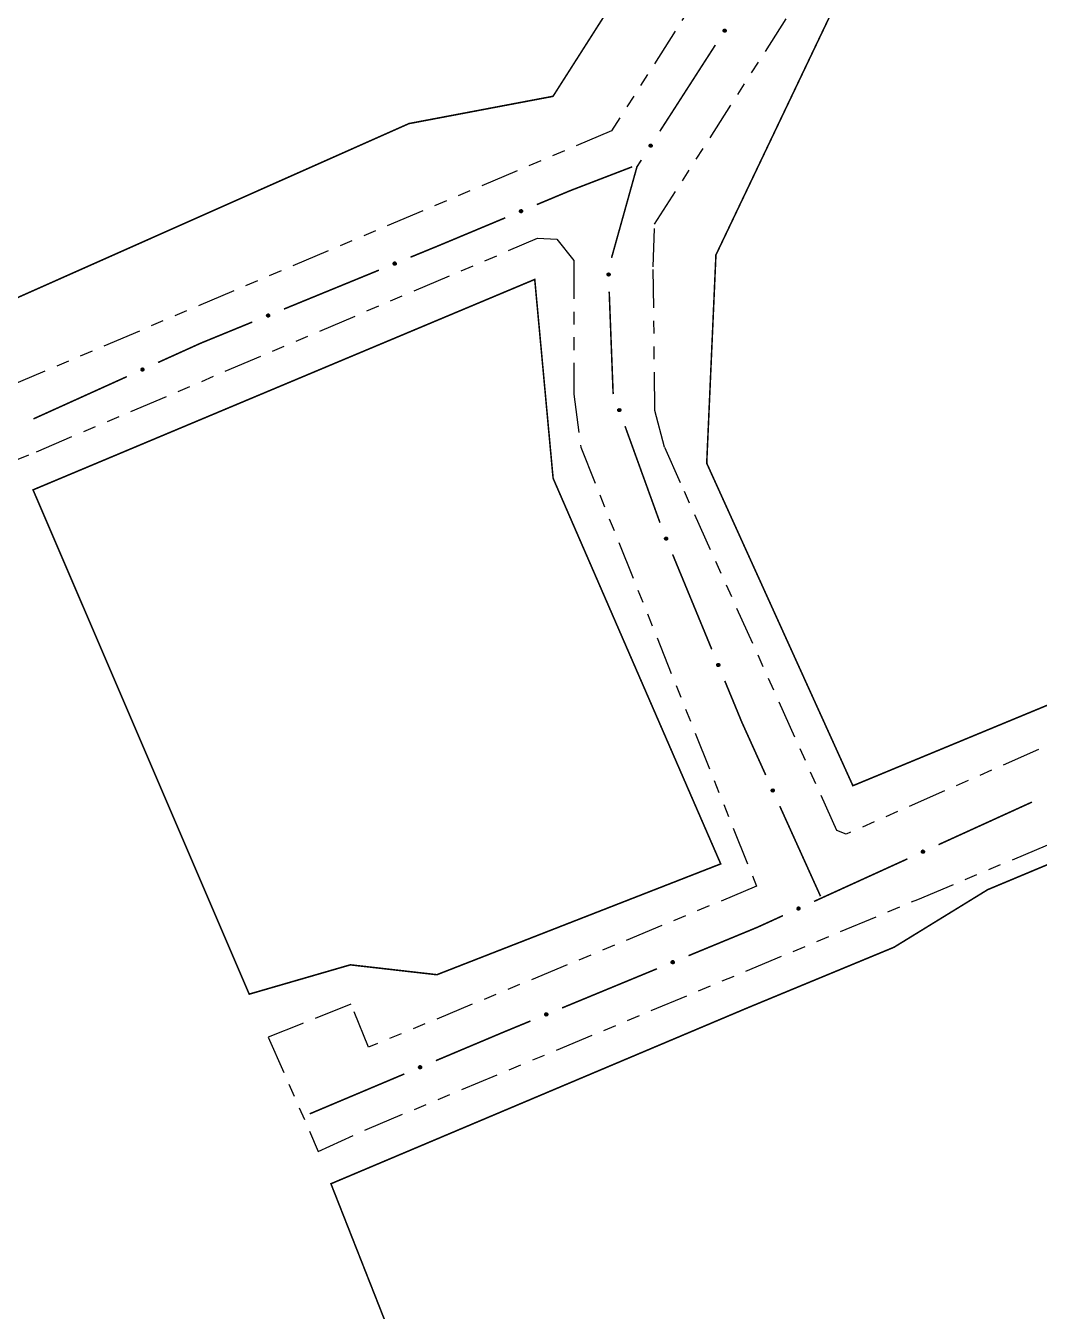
# Model space of a CAD drawing. Extents: x 212200 to 214553, y 4880545 to 4882659.
# Drawn here: x 212337.2 to 212455.7, y 4881639.5 to 4881789.8 of the extents above; entities that cross this region are included whole.
import ezdxf

# ---------------------------------------------------------------- set-up
doc = ezdxf.new("R2010")
doc.units = 0
doc.header["$LTSCALE"] = 1.5
doc.header["$MEASUREMENT"] = 0
doc.linetypes.add('TRACO_12', pattern=[2.5, 2, -0.5])
doc.linetypes.add('TRACO_25', pattern=[8, 3, -1, 1, -1, 1, -1])
for name, color, linetype in [('RU-QUADRA', 210, 'CONTINUOUS'), ('SV-EIXO-RUA-N-PAV', 6, 'CONTINUOUS'), ('SV-RUA-NAO-PAV', 7, 'CONTINUOUS')]:
    doc.layers.add(name, color=color, linetype=linetype)

msp = doc.modelspace()

# ---------------------------------------------------------------- linework, layer by layer
at = {"layer": 'RU-QUADRA', "linetype": 'TRACO_12', "const_width": 0.18, "flags": 128}
for points in [[(212489.164757, 4881986.135193), (212488.948578, 4881959.321952), (212489.167826, 4881927.808187), (212488.891121, 4881882.507408), (212432.397403, 4881793.455384), (212417.882575, 4881763.02328), (212416.805336, 4881738.65747), (212433.900467, 4881700.932708), (212505.018292, 4881730.37495), (212566.987452, 4881758.776146), (212621.178855, 4881783.091815), (212637.742347, 4881789.662463), (212676.918309, 4881806.061625), (212691.15408, 4881829.640669), (212710.048323, 4881861.859366), (212715.983597, 4881890.598269), (212724.564962, 4881935.044364), (212740.185858, 4882008.603401), (212619.712691, 4882003.6638), (212609.333983, 4882003.4891), (212554.743794, 4882001.734165), (212534.330392, 4882001.149715), (212529.23816, 4882000.391092)], [(212300.887538, 4881742.323342), (212381.980475, 4881778.385586), (212398.827895, 4881781.575291), (212451.583265, 4881864.274996), (212298.341828, 4881799.3803), (212299.626871, 4881793.597604), (212288.06148, 4881788.136169)]]:
    msp.add_lwpolyline(points, close=True, dxfattribs=at)
at = {"layer": 'RU-QUADRA', "linetype": 'Continuous', "const_width": 0.18, "flags": 128}
for points in [[(212338.016385, 4881735.540644), (212396.692462, 4881760.157437), (212398.840202, 4881736.892679), (212418.443108, 4881691.788671), (212385.249055, 4881678.825448), (212375.125162, 4881679.980763), (212363.297356, 4881676.551731)], [(212449.67511, 4881688.777935), (212477.583361, 4881700.452289), (212489.811462, 4881672.719385), (212499.692006, 4881647.334116), (212459.794345, 4881632.319732), (212442.61906, 4881625.638743), (212392.594284, 4881604.265326), (212372.854527, 4881654.371781), (212421.637008, 4881674.972516), (212438.708305, 4881682.035888)]]:
    msp.add_lwpolyline(points, close=True, dxfattribs=at)
at = {"layer": 'SV-EIXO-RUA-N-PAV'}
for points in [[(212419.068123, 4881789.319182), (212419.079165, 4881789.271536), (212419.078912, 4881789.228329), (212419.068329, 4881789.192353), (212419.050687, 4881789.163), (212419.029257, 4881789.135004), (212419.001423, 4881789.111545), (212418.964764, 4881789.092351), (212418.917046, 4881789.080939), (212418.872802, 4881789.084107), (212418.836976, 4881789.092595), (212418.80531, 4881789.109229), (212418.778462, 4881789.130503), (212418.75505, 4881789.160221), (212418.735961, 4881789.197562), (212418.725647, 4881789.245821), (212418.726185, 4881789.288179), (212418.737336, 4881789.322708), (212418.754259, 4881789.354437), (212418.776481, 4881789.382757), (212418.803935, 4881789.405627), (212418.841567, 4881789.424779), (212418.889334, 4881789.434328), (212418.931586, 4881789.434273), (212418.966263, 4881789.42361), (212418.997125, 4881789.406246), (212419.025466, 4881789.385093), (212419.050213, 4881789.358095), (212419.068123, 4881789.319182)], [(212410.40927, 4881775.864656), (212410.420312, 4881775.81701), (212410.420059, 4881775.773803), (212410.409476, 4881775.737827), (212410.391834, 4881775.708475), (212410.370404, 4881775.680478), (212410.34257, 4881775.657019), (212410.30591, 4881775.637825), (212410.258193, 4881775.626413), (212410.213949, 4881775.629581), (212410.178123, 4881775.63807), (212410.146457, 4881775.654703), (212410.119608, 4881775.675977), (212410.096196, 4881775.705695), (212410.077108, 4881775.743036), (212410.066794, 4881775.791296), (212410.067332, 4881775.833653), (212410.078483, 4881775.868182), (212410.095406, 4881775.899911), (212410.117627, 4881775.928231), (212410.145082, 4881775.951101), (212410.182714, 4881775.970253), (212410.230481, 4881775.979802), (212410.272733, 4881775.979747), (212410.307409, 4881775.969085), (212410.338272, 4881775.95172), (212410.366613, 4881775.930567), (212410.39136, 4881775.903569), (212410.40927, 4881775.864656)], [(212395.264191, 4881768.09018), (212395.246271, 4881768.044673), (212395.221564, 4881768.009226), (212395.192447, 4881767.985593), (212395.161272, 4881767.971418), (212395.127746, 4881767.960509), (212395.091517, 4881767.956968), (212395.050437, 4881767.961944), (212395.004661, 4881767.9796), (212394.970013, 4881768.007297), (212394.945316, 4881768.034603), (212394.928664, 4881768.066259), (212394.918611, 4881768.099006), (212394.916177, 4881768.13676), (212394.921627, 4881768.178342), (212394.940495, 4881768.223941), (212394.964955, 4881768.258526), (212394.993719, 4881768.280645), (212395.02565, 4881768.297185), (212395.060011, 4881768.307913), (212395.095594, 4881768.311184), (212395.13745, 4881768.305622), (212395.18221, 4881768.286403), (212395.216983, 4881768.2624), (212395.2395, 4881768.233955), (212395.255076, 4881768.202152), (212395.266427, 4881768.168658), (212395.271503, 4881768.132388), (212395.264191, 4881768.09018)], [(212380.487603, 4881761.952245), (212380.469365, 4881761.906864), (212380.444411, 4881761.871591), (212380.41513, 4881761.848162), (212380.383857, 4881761.834205), (212380.350255, 4881761.82353), (212380.314003, 4881761.820242), (212380.272958, 4881761.825505), (212380.227307, 4881761.843481), (212380.192853, 4881761.871419), (212380.168348, 4881761.898897), (212380.151917, 4881761.930668), (212380.142093, 4881761.963485), (212380.139923, 4881762.001255), (212380.145663, 4881762.042797), (212380.164849, 4881762.088264), (212380.189551, 4881762.122677), (212380.218467, 4881762.144595), (212380.250513, 4881762.160912), (212380.284949, 4881762.171399), (212380.320553, 4881762.174421), (212380.36237, 4881762.168567), (212380.406995, 4881762.149036), (212380.441599, 4881762.124791), (212380.463917, 4881762.096189), (212380.47927, 4881762.064278), (212380.490387, 4881762.030706), (212380.49521, 4881761.994402), (212380.487603, 4881761.952245)], [(212405.428187, 4881760.877934), (212405.464541, 4881760.845217), (212405.489096, 4881760.809664), (212405.501041, 4881760.774117), (212405.503405, 4881760.739953), (212405.501888, 4881760.704729), (212405.492523, 4881760.669553), (212405.473481, 4881760.632814), (212405.440917, 4881760.596115), (212405.402844, 4881760.573355), (212405.36862, 4881760.55978), (212405.333138, 4881760.555263), (212405.298944, 4881760.55731), (212405.262727, 4881760.568246), (212405.225684, 4881760.587907), (212405.189574, 4881760.621544), (212405.165741, 4881760.656564), (212405.15509, 4881760.69125), (212405.150775, 4881760.726951), (212405.152755, 4881760.762893), (212405.162147, 4881760.79737), (212405.182009, 4881760.834631), (212405.215681, 4881760.869831), (212405.250338, 4881760.894001), (212405.284866, 4881760.905136), (212405.320109, 4881760.908593), (212405.355457, 4881760.907501), (212405.391208, 4881760.899559), (212405.428187, 4881760.877934)], [(212365.683573, 4881755.882593), (212365.665335, 4881755.837212), (212365.640381, 4881755.801939), (212365.6111, 4881755.77851), (212365.579827, 4881755.764553), (212365.546225, 4881755.753878), (212365.509972, 4881755.75059), (212365.468928, 4881755.755853), (212365.423276, 4881755.773828), (212365.388823, 4881755.801766), (212365.364317, 4881755.829244), (212365.347886, 4881755.861016), (212365.338063, 4881755.893832), (212365.335893, 4881755.931602), (212365.341632, 4881755.973145), (212365.360818, 4881756.018612), (212365.38552, 4881756.053025), (212365.414437, 4881756.074943), (212365.446483, 4881756.091259), (212365.480918, 4881756.101746), (212365.516523, 4881756.104769), (212365.55834, 4881756.098914), (212365.602964, 4881756.079383), (212365.637568, 4881756.055138), (212365.659887, 4881756.026537), (212365.67524, 4881755.994626), (212365.686357, 4881755.961053), (212365.691179, 4881755.924749), (212365.683573, 4881755.882593)], [(212350.987595, 4881749.572355), (212350.971002, 4881749.526347), (212350.947334, 4881749.490199), (212350.918915, 4881749.465731), (212350.888165, 4881749.450658), (212350.854969, 4881749.43878), (212350.818858, 4881749.434189), (212350.777651, 4881749.437971), (212350.731382, 4881749.454292), (212350.695945, 4881749.480972), (212350.670466, 4881749.50755), (212350.652902, 4881749.53871), (212350.641904, 4881749.571151), (212350.638376, 4881749.608819), (212350.642616, 4881749.650541), (212350.660153, 4881749.696669), (212350.683601, 4881749.731949), (212350.71171, 4881749.754893), (212350.743147, 4881749.772352), (212350.777183, 4881749.784072), (212350.812656, 4881749.788375), (212350.854656, 4881749.784029), (212350.899955, 4881749.766117), (212350.93541, 4881749.743133), (212350.958743, 4881749.715353), (212350.975235, 4881749.684016), (212350.987553, 4881749.650865), (212350.993679, 4881749.614758), (212350.987595, 4881749.572355)], [(212406.626592, 4881745.038247), (212406.671172, 4881745.018133), (212406.705374, 4881744.991729), (212406.727562, 4881744.961497), (212406.740203, 4881744.929669), (212406.749467, 4881744.895651), (212406.751241, 4881744.859293), (212406.744271, 4881744.818504), (212406.724407, 4881744.773642), (212406.695057, 4881744.740383), (212406.666581, 4881744.717044), (212406.634152, 4881744.701953), (212406.600954, 4881744.693506), (212406.563127, 4881744.692913), (212406.52186, 4881744.70038), (212406.477232, 4881744.721445), (212406.443879, 4881744.74756), (212406.423186, 4881744.777366), (212406.40822, 4881744.810064), (212406.399178, 4881744.844907), (212406.397643, 4881744.880607), (212406.405236, 4881744.922143), (212406.426611, 4881744.965915), (212406.452278, 4881744.999478), (212406.481785, 4881745.020584), (212406.514309, 4881745.034593), (212406.548315, 4881745.0443), (212406.584789, 4881745.047605), (212406.626592, 4881745.038247)], [(212412.102662, 4881730.010399), (212412.148082, 4881729.992258), (212412.183408, 4881729.967379), (212412.2069, 4881729.938149), (212412.220923, 4881729.906906), (212412.23167, 4881729.873326), (212412.235036, 4881729.837081), (212412.229861, 4881729.796025), (212412.211983, 4881729.750336), (212412.184118, 4881729.715822), (212412.156693, 4881729.691258), (212412.124956, 4881729.674759), (212412.092161, 4881729.664866), (212412.054396, 4881729.662615), (212412.012841, 4881729.668266), (212411.967333, 4881729.687354), (212411.932868, 4881729.711982), (212411.910888, 4881729.740852), (212411.894503, 4881729.772863), (212411.883942, 4881729.807276), (212411.880843, 4881729.842874), (212411.886608, 4881729.884703), (212411.906044, 4881729.92937), (212411.930215, 4881729.964026), (212411.958769, 4881729.986405), (212411.990647, 4881730.001827), (212412.024195, 4881730.013015), (212412.060489, 4881730.017915), (212412.102662, 4881730.010399)], [(212418.203957, 4881715.219381), (212418.249376, 4881715.201241), (212418.284703, 4881715.176362), (212418.308194, 4881715.147131), (212418.322218, 4881715.115888), (212418.332965, 4881715.082309), (212418.336331, 4881715.046064), (212418.331155, 4881715.005008), (212418.313277, 4881714.959318), (212418.285413, 4881714.924805), (212418.257988, 4881714.90024), (212418.226251, 4881714.883742), (212418.193456, 4881714.873848), (212418.155691, 4881714.871597), (212418.114136, 4881714.877248), (212418.068628, 4881714.896337), (212418.034162, 4881714.920965), (212418.012182, 4881714.949835), (212417.995798, 4881714.981845), (212417.985237, 4881715.016259), (212417.982138, 4881715.051857), (212417.987903, 4881715.093686), (212418.007339, 4881715.138352), (212418.03151, 4881715.173008), (212418.060064, 4881715.195388), (212418.091942, 4881715.210809), (212418.12549, 4881715.221997), (212418.161784, 4881715.226898), (212418.203957, 4881715.219381)], [(212424.567482, 4881700.545679), (212424.613481, 4881700.529062), (212424.649617, 4881700.505374), (212424.674069, 4881700.476942), (212424.689126, 4881700.446184), (212424.700986, 4881700.412981), (212424.705558, 4881700.376868), (212424.701753, 4881700.335663), (212424.685408, 4881700.289403), (212424.658709, 4881700.25398), (212424.632117, 4881700.228516), (212424.600948, 4881700.210969), (212424.5685, 4881700.199988), (212424.530831, 4881700.19648), (212424.489111, 4881700.200743), (212424.442993, 4881700.218305), (212424.407725, 4881700.241771), (212424.384796, 4881700.269892), (212424.367354, 4881700.301339), (212424.355652, 4881700.335381), (212424.351369, 4881700.370857), (212424.355737, 4881700.412855), (212424.373674, 4881700.458144), (212424.396677, 4881700.493586), (212424.424469, 4881700.516904), (212424.455815, 4881700.533379), (212424.488972, 4881700.545679), (212424.525083, 4881700.551786), (212424.567482, 4881700.545679)], [(212442.271373, 4881693.163433), (212442.254906, 4881693.11738), (212442.231336, 4881693.081167), (212442.202985, 4881693.056622), (212442.172275, 4881693.041464), (212442.139112, 4881693.029496), (212442.103014, 4881693.024807), (212442.061797, 4881693.028476), (212442.015483, 4881693.04467), (212441.979973, 4881693.071253), (212441.954422, 4881693.097761), (212441.936773, 4881693.128873), (212441.925686, 4881693.161285), (212441.922055, 4881693.198942), (212441.926182, 4881693.240676), (212441.943593, 4881693.286852), (212441.966943, 4881693.322195), (212441.99499, 4881693.345217), (212442.026379, 4881693.362762), (212442.060383, 4881693.374575), (212442.095844, 4881693.378974), (212442.137856, 4881693.374743), (212442.183204, 4881693.356955), (212442.218721, 4881693.334068), (212442.24213, 4881693.306352), (212442.258707, 4881693.27506), (212442.271116, 4881693.241943), (212442.277341, 4881693.205853), (212442.271373, 4881693.163433)], [(212427.713496, 4881686.525042), (212427.69703, 4881686.478989), (212427.67346, 4881686.442776), (212427.645108, 4881686.41823), (212427.614399, 4881686.403073), (212427.581236, 4881686.391105), (212427.545138, 4881686.386415), (212427.50392, 4881686.390085), (212427.457607, 4881686.406279), (212427.422097, 4881686.432862), (212427.396546, 4881686.45937), (212427.378897, 4881686.490481), (212427.36781, 4881686.522893), (212427.364179, 4881686.56055), (212427.368306, 4881686.602284), (212427.385717, 4881686.64846), (212427.409067, 4881686.683804), (212427.437113, 4881686.706825), (212427.468503, 4881686.72437), (212427.502507, 4881686.736183), (212427.537968, 4881686.740582), (212427.57998, 4881686.736352), (212427.625328, 4881686.718563), (212427.660845, 4881686.695676), (212427.684254, 4881686.66796), (212427.700831, 4881686.636668), (212427.71324, 4881686.603551), (212427.719465, 4881686.567461), (212427.713496, 4881686.525042)], [(212413.000159, 4881680.234565), (212412.982043, 4881680.189135), (212412.957183, 4881680.153795), (212412.927966, 4881680.130287), (212412.89673, 4881680.116246), (212412.863157, 4881680.105481), (212412.826914, 4881680.102095), (212412.785855, 4881680.107248), (212412.740156, 4881680.125101), (212412.705627, 4881680.152946), (212412.681047, 4881680.180358), (212412.664531, 4881680.212085), (212412.65462, 4881680.244875), (212412.652348, 4881680.282639), (212412.657976, 4881680.324197), (212412.677039, 4881680.369715), (212412.701648, 4881680.404195), (212412.730506, 4881680.42619), (212412.762508, 4881680.442593), (212412.796915, 4881680.453172), (212412.832512, 4881680.456291), (212412.874344, 4881680.450549), (212412.919021, 4881680.431138), (212412.95369, 4881680.406986), (212412.976085, 4881680.378445), (212412.991524, 4881680.346575), (212413.002731, 4881680.313033), (212413.007651, 4881680.276742), (212413.000159, 4881680.234565)], [(212398.212508, 4881674.125113), (212398.194393, 4881674.079683), (212398.169533, 4881674.044343), (212398.140316, 4881674.020835), (212398.10908, 4881674.006795), (212398.075507, 4881673.996029), (212398.039264, 4881673.992643), (212397.998205, 4881673.997796), (212397.952505, 4881674.015649), (212397.917977, 4881674.043494), (212397.893397, 4881674.070906), (212397.876881, 4881674.102633), (212397.866969, 4881674.135423), (212397.864697, 4881674.173187), (212397.870325, 4881674.214745), (212397.889389, 4881674.260263), (212397.913998, 4881674.294743), (212397.942856, 4881674.316738), (212397.974858, 4881674.333141), (212398.009265, 4881674.343721), (212398.044861, 4881674.346839), (212398.086694, 4881674.341097), (212398.131371, 4881674.321686), (212398.16604, 4881674.297534), (212398.188435, 4881674.268993), (212398.203874, 4881674.237123), (212398.215081, 4881674.203581), (212398.220001, 4881674.16729), (212398.212508, 4881674.125113)], [(212383.454845, 4881667.9459), (212383.43706, 4881667.90034), (212383.412458, 4881667.86482), (212383.383412, 4881667.8411), (212383.35228, 4881667.826833), (212383.318786, 4881667.815823), (212383.282568, 4881667.812174), (212383.241473, 4881667.817028), (212383.195645, 4881667.834548), (212383.160914, 4881667.862141), (212383.136136, 4881667.889373), (212383.11939, 4881667.92098), (212383.10924, 4881667.953697), (212383.106693, 4881667.991443), (212383.112019, 4881668.033041), (212383.130751, 4881668.078697), (212383.155109, 4881668.113354), (212383.183806, 4881668.135559), (212383.215687, 4881668.152194), (212383.250017, 4881668.163024), (212383.285589, 4881668.166401), (212383.327462, 4881668.160964), (212383.37228, 4881668.141878), (212383.407123, 4881668.117979), (212383.429726, 4881668.089601), (212383.445396, 4881668.057845), (212383.456847, 4881668.024385), (212383.462031, 4881667.98813), (212383.454845, 4881667.9459)]]:
    msp.add_lwpolyline(points, close=True, dxfattribs=at)
for points in [[(212418.803935, 4881789.405627), (212418.725647, 4881789.245821)], [(212418.776481, 4881789.382757), (212418.726185, 4881789.288179)], [(212418.788394, 4881789.390199), (212418.728977, 4881789.27266)], [(212418.821772, 4881789.409285), (212418.734612, 4881789.228467)], [(212418.841567, 4881789.424779), (212418.735961, 4881789.197562)], [(212418.864659, 4881789.425496), (212418.746722, 4881789.181728)], [(212418.889334, 4881789.434328), (212418.75505, 4881789.160221)], [(212418.908443, 4881789.433017), (212418.768433, 4881789.149907)], [(212418.931586, 4881789.434273), (212418.778462, 4881789.130503)], [(212418.946399, 4881789.426439), (212418.793097, 4881789.122675)], [(212418.966263, 4881789.42361), (212418.80531, 4881789.109229)], [(212418.979925, 4881789.412977), (212418.819897, 4881789.103805)], [(212418.997125, 4881789.406246), (212418.836976, 4881789.092595)], [(212419.010167, 4881789.391891), (212418.85908, 4881789.091569)], [(212419.025466, 4881789.385093), (212418.872802, 4881789.084107)], [(212419.035161, 4881789.367693), (212418.897775, 4881789.086139)], [(212419.050213, 4881789.358095), (212418.917046, 4881789.080939)], [(212419.057201, 4881789.338905), (212418.94123, 4881789.090626)], [(212419.068123, 4881789.319182), (212418.964764, 4881789.092351)], [(212419.073083, 4881789.292984), (212418.986741, 4881789.108395)], [(212419.079165, 4881789.271536), (212419.001423, 4881789.111545)], [(212419.079127, 4881789.246905), (212419.019301, 4881789.131253)], [(212419.078912, 4881789.228329), (212419.029257, 4881789.135004)], [(212410.145082, 4881775.951101), (212410.066794, 4881775.791296)], [(212410.117627, 4881775.928231), (212410.067332, 4881775.833653)], [(212410.129541, 4881775.935673), (212410.070124, 4881775.818134)], [(212410.162919, 4881775.954759), (212410.075759, 4881775.773941)], [(212410.182714, 4881775.970253), (212410.077108, 4881775.743036)], [(212410.205805, 4881775.970971), (212410.087869, 4881775.727203)], [(212410.230481, 4881775.979802), (212410.096196, 4881775.705695)], [(212410.24959, 4881775.978492), (212410.10958, 4881775.695381)], [(212410.272733, 4881775.979747), (212410.119608, 4881775.675977)], [(212410.287546, 4881775.971914), (212410.134244, 4881775.668149)], [(212410.307409, 4881775.969085), (212410.146457, 4881775.654703)], [(212410.321072, 4881775.958451), (212410.161044, 4881775.649279)], [(212410.338272, 4881775.95172), (212410.178123, 4881775.63807)], [(212410.351314, 4881775.937366), (212410.200227, 4881775.637044)], [(212410.366613, 4881775.930567), (212410.213949, 4881775.629581)], [(212410.376308, 4881775.913167), (212410.238922, 4881775.631613)], [(212410.39136, 4881775.903569), (212410.258193, 4881775.626413)], [(212410.398348, 4881775.884379), (212410.282377, 4881775.636101)], [(212410.40927, 4881775.864656), (212410.30591, 4881775.637825)], [(212410.41423, 4881775.838459), (212410.327888, 4881775.653869)], [(212410.420312, 4881775.81701), (212410.34257, 4881775.657019)], [(212410.420274, 4881775.792379), (212410.360448, 4881775.676727)], [(212410.420059, 4881775.773803), (212410.370404, 4881775.680478)], [(212395.18221, 4881768.286403), (212394.916177, 4881768.13676)], [(212395.216983, 4881768.2624), (212394.918611, 4881768.099006)], [(212395.197208, 4881768.274488), (212394.921353, 4881768.120676)], [(212395.156878, 4881768.293119), (212394.921513, 4881768.159197)], [(212395.13745, 4881768.305622), (212394.921627, 4881768.178342)], [(212395.224743, 4881768.247548), (212394.926228, 4881768.08426)], [(212395.2395, 4881768.233955), (212394.928664, 4881768.066259)], [(212395.244725, 4881768.217449), (212394.937604, 4881768.05352)], [(212395.112359, 4881768.304083), (212394.938039, 4881768.204563)], [(212395.095594, 4881768.311184), (212394.940495, 4881768.223941)], [(212395.255076, 4881768.202152), (212394.945316, 4881768.034603)], [(212395.074044, 4881768.307288), (212394.958456, 4881768.24416)], [(212395.25768, 4881768.182933), (212394.962942, 4881768.021224)], [(212395.060011, 4881768.307913), (212394.964955, 4881768.258526)], [(212395.266427, 4881768.168658), (212394.970013, 4881768.007297)], [(212395.264547, 4881768.148829), (212394.991736, 4881767.99481)], [(212395.271503, 4881768.132388), (212395.004661, 4881767.9796)], [(212395.266378, 4881768.112619), (212395.030074, 4881767.973867)], [(212395.264191, 4881768.09018), (212395.050437, 4881767.961944)], [(212395.253423, 4881768.065788), (212395.077637, 4881767.962697)], [(212395.246271, 4881768.044673), (212395.091517, 4881767.956968)], [(212395.232274, 4881768.024406), (212395.117418, 4881767.963064)], [(212395.221564, 4881768.009226), (212395.127746, 4881767.960509)], [(212380.406995, 4881762.149036), (212380.139923, 4881762.001255)], [(212380.441599, 4881762.124791), (212380.142093, 4881761.963485)], [(212380.421909, 4881762.137017), (212380.144986, 4881761.985135)], [(212380.38171, 4881762.155929), (212380.145415, 4881762.023654)], [(212380.36237, 4881762.168567), (212380.145663, 4881762.042797)], [(212380.449255, 4881762.109885), (212380.149607, 4881761.948686)], [(212380.463917, 4881762.096189), (212380.151917, 4881761.930668)], [(212380.337269, 4881762.167204), (212380.162258, 4881762.068903)], [(212380.320553, 4881762.174421), (212380.164849, 4881762.088264)], [(212380.298977, 4881762.170676), (212380.18295, 4881762.108357)], [(212380.284949, 4881762.171399), (212380.189551, 4881762.122677)], [(212380.469026, 4881762.079648), (212380.160768, 4881761.917867)], [(212380.47927, 4881762.064278), (212380.168348, 4881761.898897)], [(212380.48174, 4881762.045042), (212380.185879, 4881761.885395)], [(212380.490387, 4881762.030706), (212380.192853, 4881761.871419)], [(212380.488368, 4881762.01089), (212380.214488, 4881761.858781)], [(212380.49521, 4881761.994402), (212380.227307, 4881761.843481)], [(212380.489946, 4881761.974668), (212380.25268, 4881761.837571)], [(212380.487603, 4881761.952245), (212380.272958, 4881761.825505)], [(212380.476665, 4881761.92793), (212380.300163, 4881761.826069)], [(212380.469365, 4881761.906864), (212380.314003, 4881761.820242)], [(212380.455227, 4881761.886696), (212380.339946, 4881761.826157)], [(212380.444411, 4881761.871591), (212380.350255, 4881761.82353)], [(212405.152755, 4881760.762893), (212405.165741, 4881760.656564)], [(212405.158253, 4881760.775819), (212405.176922, 4881760.645446)], [(212405.162147, 4881760.79737), (212405.189574, 4881760.621544)], [(212405.174667, 4881760.810589), (212405.206867, 4881760.61246)], [(212405.182009, 4881760.834631), (212405.225684, 4881760.587907)], [(212405.200521, 4881760.848453), (212405.243577, 4881760.581099)], [(212405.215681, 4881760.869831), (212405.262727, 4881760.568246)], [(212405.232092, 4881760.879709), (212405.279605, 4881760.567464)], [(212405.250338, 4881760.894001), (212405.298944, 4881760.55731)], [(212405.266967, 4881760.896071), (212405.315424, 4881760.559283)], [(212405.284866, 4881760.905136), (212405.333138, 4881760.555263)], [(212405.302156, 4881760.904252), (212405.348201, 4881760.559178)], [(212405.320109, 4881760.908593), (212405.36862, 4881760.55978)], [(212405.339023, 4881760.904304), (212405.387323, 4881760.571607)], [(212405.355457, 4881760.907501), (212405.402844, 4881760.573355)], [(212405.373373, 4881760.898798), (212405.422145, 4881760.589332)], [(212405.391208, 4881760.899559), (212405.440917, 4881760.596115)], [(212405.407933, 4881760.887837), (212405.455184, 4881760.617914)], [(212405.428187, 4881760.877934), (212405.473481, 4881760.632814)], [(212405.447265, 4881760.859308), (212405.482297, 4881760.658557)], [(212405.464541, 4881760.845217), (212405.492523, 4881760.669553)], [(212405.478626, 4881760.825011), (212405.49588, 4881760.695949)], [(212405.489096, 4881760.809664), (212405.501888, 4881760.704729)], [(212365.602964, 4881756.079383), (212365.335893, 4881755.931602)], [(212365.57768, 4881756.086277), (212365.341385, 4881755.954002)], [(212365.55834, 4881756.098914), (212365.341632, 4881755.973145)], [(212365.533239, 4881756.097551), (212365.358227, 4881755.999251)], [(212365.516523, 4881756.104769), (212365.360818, 4881756.018612)], [(212365.494946, 4881756.101023), (212365.37892, 4881756.038705)], [(212365.480918, 4881756.101746), (212365.38552, 4881756.053025)], [(212365.637568, 4881756.055138), (212365.338063, 4881755.893832)], [(212365.617878, 4881756.067364), (212365.340956, 4881755.915482)], [(212365.645225, 4881756.040232), (212365.345577, 4881755.879033)], [(212365.659887, 4881756.026537), (212365.347886, 4881755.861016)], [(212365.664996, 4881756.009995), (212365.356737, 4881755.848215)], [(212365.67524, 4881755.994626), (212365.364317, 4881755.829244)], [(212365.67771, 4881755.975389), (212365.381849, 4881755.815742)], [(212365.686357, 4881755.961053), (212365.388823, 4881755.801766)], [(212365.684338, 4881755.941238), (212365.410458, 4881755.789128)], [(212365.691179, 4881755.924749), (212365.423276, 4881755.773828)], [(212365.685916, 4881755.905016), (212365.448649, 4881755.767918)], [(212365.683573, 4881755.882593), (212365.468928, 4881755.755853)], [(212365.672634, 4881755.858277), (212365.496133, 4881755.756416)], [(212365.665335, 4881755.837212), (212365.509972, 4881755.75059)], [(212365.651197, 4881755.817043), (212365.535915, 4881755.756505)], [(212365.640381, 4881755.801939), (212365.546225, 4881755.753878)], [(212350.899955, 4881749.766117), (212350.638376, 4881749.608819)], [(212350.93541, 4881749.743133), (212350.641904, 4881749.571151)], [(212350.854656, 4881749.784029), (212350.642616, 4881749.650541)], [(212350.874439, 4881749.772096), (212350.643058, 4881749.631401)], [(212350.915292, 4881749.754642), (212350.644016, 4881749.592891)], [(212350.943597, 4881749.728513), (212350.649946, 4881749.556632)], [(212350.958743, 4881749.715353), (212350.652902, 4881749.53871)], [(212350.829621, 4881749.781763), (212350.658261, 4881749.677227)], [(212350.812656, 4881749.788375), (212350.660153, 4881749.696669)], [(212350.964444, 4881749.699006), (212350.662208, 4881749.526235)], [(212350.975235, 4881749.684016), (212350.670466, 4881749.50755)], [(212350.791228, 4881749.783855), (212350.67752, 4881749.7174)], [(212350.777183, 4881749.784072), (212350.683601, 4881749.731949)], [(212350.978395, 4881749.66488), (212350.688473, 4881749.494688)], [(212350.987553, 4881749.650865), (212350.695945, 4881749.480972)], [(212350.986248, 4881749.63099), (212350.718021, 4881749.469121)], [(212350.993679, 4881749.614758), (212350.731382, 4881749.454292)], [(212350.989129, 4881749.594848), (212350.756951, 4881749.449299)], [(212350.987595, 4881749.572355), (212350.777651, 4881749.437971)], [(212350.977538, 4881749.547662), (212350.804818, 4881749.439514)], [(212350.971002, 4881749.526347), (212350.818858, 4881749.434189)], [(212350.957599, 4881749.505683), (212350.844571, 4881749.441034)], [(212350.947334, 4881749.490199), (212350.854969, 4881749.43878)], [(212406.397643, 4881744.880607), (212406.477232, 4881744.721445)], [(212406.399178, 4881744.844907), (212406.443879, 4881744.74756)], [(212406.400486, 4881744.858893), (212406.457911, 4881744.740369)], [(212406.405236, 4881744.922143), (212406.52186, 4881744.70038)], [(212406.405551, 4881744.897007), (212406.496468, 4881744.718049)], [(212406.418669, 4881744.940939), (212406.540976, 4881744.699335)], [(212406.426611, 4881744.965915), (212406.563127, 4881744.692913)], [(212406.439241, 4881744.980315), (212406.579444, 4881744.697299)], [(212406.452278, 4881744.999478), (212406.600954, 4881744.693506)], [(212406.46749, 4881745.006506), (212406.616054, 4881744.700396)], [(212406.481785, 4881745.020584), (212406.634152, 4881744.701953)], [(212406.498526, 4881745.024999), (212406.647311, 4881744.710262)], [(212406.514309, 4881745.034593), (212406.666581, 4881744.717044)], [(212406.533631, 4881745.036258), (212406.680802, 4881744.733998)], [(212406.548315, 4881745.0443), (212406.695057, 4881744.740383)], [(212406.568029, 4881745.041457), (212406.708586, 4881744.761472)], [(212406.584789, 4881745.047605), (212406.724407, 4881744.773642)], [(212406.604286, 4881745.041523), (212406.73137, 4881744.798746)], [(212406.626592, 4881745.038247), (212406.744271, 4881744.818504)], [(212406.65043, 4881745.026304), (212406.744842, 4881744.845709)], [(212406.671172, 4881745.018133), (212406.751241, 4881744.859293)], [(212406.690734, 4881745.003165), (212406.746413, 4881744.88546)], [(212406.705374, 4881744.991729), (212406.749467, 4881744.895651)], [(212411.880843, 4881729.842874), (212411.967333, 4881729.687354)], [(212411.883942, 4881729.807276), (212411.932868, 4881729.711982)], [(212411.884635, 4881729.821306), (212411.947202, 4881729.705413)], [(212411.886608, 4881729.884703), (212412.012841, 4881729.668266)], [(212411.888025, 4881729.859605), (212411.9867, 4881729.684805)], [(212411.899205, 4881729.90407), (212412.031985, 4881729.668059)], [(212411.906044, 4881729.92937), (212412.054396, 4881729.662615)], [(212411.918031, 4881729.94431), (212412.070505, 4881729.667712)], [(212411.930215, 4881729.964026), (212412.092161, 4881729.664866)], [(212411.945104, 4881729.971714), (212412.106944, 4881729.672411)], [(212411.958769, 4881729.986405), (212412.124956, 4881729.674759)], [(212411.9753, 4881729.99155), (212412.137739, 4881729.683638)], [(212411.990647, 4881730.001827), (212412.156693, 4881729.691258)], [(212412.009878, 4881730.004337), (212412.170157, 4881729.708819)], [(212412.024195, 4881730.013015), (212412.184118, 4881729.715822)], [(212412.044015, 4881730.011039), (212412.19671, 4881729.737485)], [(212412.060489, 4881730.017915), (212412.211983, 4881729.750336)], [(212412.080234, 4881730.012694), (212412.217839, 4881729.775721)], [(212412.102662, 4881730.010399), (212412.229861, 4881729.796025)], [(212412.127001, 4881729.999512), (212412.229239, 4881729.823229)], [(212412.148082, 4881729.992258), (212412.235036, 4881729.837081)], [(212412.168281, 4881729.978163), (212412.229065, 4881729.863011)], [(212412.183408, 4881729.967379), (212412.23167, 4881729.873326)], [(212417.982138, 4881715.051857), (212418.068628, 4881714.896337)], [(212417.985237, 4881715.016259), (212418.034162, 4881714.920965)], [(212417.98593, 4881715.030288), (212418.048496, 4881714.914395)], [(212417.987903, 4881715.093686), (212418.114136, 4881714.877248)], [(212417.98932, 4881715.068588), (212418.087994, 4881714.893787)], [(212418.000499, 4881715.113053), (212418.133279, 4881714.877042)], [(212418.007339, 4881715.138352), (212418.155691, 4881714.871597)], [(212418.019326, 4881715.153292), (212418.1718, 4881714.876695)], [(212418.03151, 4881715.173008), (212418.193456, 4881714.873848)], [(212418.046399, 4881715.180696), (212418.208239, 4881714.881394)], [(212418.060064, 4881715.195388), (212418.226251, 4881714.883742)], [(212418.076594, 4881715.200532), (212418.239033, 4881714.89262)], [(212418.091942, 4881715.210809), (212418.257988, 4881714.90024)], [(212418.111173, 4881715.21332), (212418.271452, 4881714.917801)], [(212418.12549, 4881715.221997), (212418.285413, 4881714.924805)], [(212418.14531, 4881715.220021), (212418.298005, 4881714.946467)], [(212418.161784, 4881715.226898), (212418.313277, 4881714.959318)], [(212418.181528, 4881715.221677), (212418.319133, 4881714.984704)], [(212418.203957, 4881715.219381), (212418.331155, 4881715.005008)], [(212418.228296, 4881715.208495), (212418.330533, 4881715.032212)], [(212418.249376, 4881715.201241), (212418.336331, 4881715.046064)], [(212418.269575, 4881715.187145), (212418.33036, 4881715.071994)], [(212418.284703, 4881715.176362), (212418.332965, 4881715.082309)], [(212424.367681, 4881700.43263), (212424.508251, 4881700.201175)], [(212424.373674, 4881700.458144), (212424.530831, 4881700.19648)], [(212424.385156, 4881700.473475), (212424.546762, 4881700.202111)], [(212424.396677, 4881700.493586), (212424.5685, 4881700.199988)], [(212424.411301, 4881700.501766), (212424.583024, 4881700.208022)], [(212424.424469, 4881700.516904), (212424.600948, 4881700.210969)], [(212424.440819, 4881700.522597), (212424.613427, 4881700.220268)], [(212424.455815, 4881700.533379), (212424.632117, 4881700.228516)], [(212424.474952, 4881700.536529), (212424.644989, 4881700.246515)], [(212424.488972, 4881700.545679), (212424.658709, 4881700.25398)], [(212424.508847, 4881700.544364), (212424.670571, 4881700.27605)], [(212424.525083, 4881700.551786), (212424.685408, 4881700.289403)], [(212424.54499, 4881700.547226), (212424.690414, 4881700.314969)], [(212424.567482, 4881700.545679), (212424.701753, 4881700.335663)], [(212424.59217, 4881700.53561), (212424.700225, 4881700.362831)], [(212424.613481, 4881700.529062), (212424.705558, 4881700.376868)], [(212424.634139, 4881700.515647), (212424.698726, 4881700.402585)], [(212424.649617, 4881700.505374), (212424.700986, 4881700.412981)], [(212424.351369, 4881700.370857), (212424.442993, 4881700.218305)], [(212424.355652, 4881700.335381), (212424.407725, 4881700.241771)], [(212424.355737, 4881700.412855), (212424.489111, 4881700.200743)], [(212424.355877, 4881700.349426), (212424.42227, 4881700.235683)], [(212424.357989, 4881700.387818), (212424.462433, 4881700.216402)], [(212442.183204, 4881693.356955), (212441.922055, 4881693.198942)], [(212442.218721, 4881693.334068), (212441.925686, 4881693.161285)], [(212442.137856, 4881693.374743), (212441.926182, 4881693.240676)], [(212442.157671, 4881693.362864), (212441.926676, 4881693.221538)], [(212442.198572, 4881693.345522), (212441.927739, 4881693.18303)], [(212442.226948, 4881693.31947), (212441.933768, 4881693.146787)], [(212442.24213, 4881693.306352), (212441.936773, 4881693.128873)], [(212442.112827, 4881693.372409), (212441.941753, 4881693.267405)], [(212442.095844, 4881693.378974), (212441.943593, 4881693.286852)], [(212442.247876, 4881693.290021), (212441.946113, 4881693.116424)], [(212442.258707, 4881693.27506), (212441.954422, 4881693.097761)], [(212442.074428, 4881693.374395), (212441.960903, 4881693.307631)], [(212442.060383, 4881693.374575), (212441.966943, 4881693.322195)], [(212442.26192, 4881693.255933), (212441.972464, 4881693.084949)], [(212442.271116, 4881693.241943), (212441.979973, 4881693.071253)], [(212442.269866, 4881693.222064), (212442.002082, 4881693.059463)], [(212442.277341, 4881693.205853), (212442.015483, 4881693.04467)], [(212442.272846, 4881693.18593), (212442.041066, 4881693.039747)], [(212442.271373, 4881693.163433), (212442.061797, 4881693.028476)], [(212442.261384, 4881693.138712), (212442.088959, 4881693.030093)], [(212442.254906, 4881693.11738), (212442.103014, 4881693.024807)], [(212442.241559, 4881693.096679), (212442.128708, 4881693.031722)], [(212442.231336, 4881693.081167), (212442.139112, 4881693.029496)], [(212427.625328, 4881686.718563), (212427.364179, 4881686.56055)], [(212427.660845, 4881686.695676), (212427.36781, 4881686.522893)], [(212427.57998, 4881686.736352), (212427.368306, 4881686.602284)], [(212427.599795, 4881686.724472), (212427.3688, 4881686.583146)], [(212427.640696, 4881686.707131), (212427.369863, 4881686.544639)], [(212427.669072, 4881686.681078), (212427.375892, 4881686.508396)], [(212427.684254, 4881686.66796), (212427.378897, 4881686.490481)], [(212427.554951, 4881686.734017), (212427.383877, 4881686.629013)], [(212427.537968, 4881686.740582), (212427.385717, 4881686.64846)], [(212427.69, 4881686.651629), (212427.388237, 4881686.478033)], [(212427.700831, 4881686.636668), (212427.396546, 4881686.45937)], [(212427.516552, 4881686.736004), (212427.403026, 4881686.669239)], [(212427.502507, 4881686.736183), (212427.409067, 4881686.683804)], [(212427.704044, 4881686.617541), (212427.414588, 4881686.446557)], [(212427.71324, 4881686.603551), (212427.422097, 4881686.432862)], [(212427.71199, 4881686.583672), (212427.444206, 4881686.421071)], [(212427.719465, 4881686.567461), (212427.457607, 4881686.406279)], [(212427.714969, 4881686.547539), (212427.48319, 4881686.401356)], [(212427.713496, 4881686.525042), (212427.50392, 4881686.390085)], [(212427.703508, 4881686.500321), (212427.531083, 4881686.391701)], [(212427.69703, 4881686.478989), (212427.545138, 4881686.386415)], [(212427.683683, 4881686.458287), (212427.570832, 4881686.39333)], [(212427.67346, 4881686.442776), (212427.581236, 4881686.391105)], [(212412.919021, 4881680.431138), (212412.652348, 4881680.282639)], [(212412.95369, 4881680.406986), (212412.65462, 4881680.244875)], [(212412.933967, 4881680.419159), (212412.657454, 4881680.266533)], [(212412.893718, 4881680.437963), (212412.65778, 4881680.305053)], [(212412.874344, 4881680.450549), (212412.657976, 4881680.324197)], [(212412.961387, 4881680.392101), (212412.662173, 4881680.230096)], [(212412.976085, 4881680.378445), (212412.664531, 4881680.212085)], [(212412.981239, 4881680.361917), (212412.673417, 4881680.199308)], [(212412.849247, 4881680.449118), (212412.6745, 4881680.350347)], [(212412.832512, 4881680.456291), (212412.677039, 4881680.369715)], [(212412.991524, 4881680.346575), (212412.681047, 4881680.180358)], [(212412.810945, 4881680.452487), (212412.695087, 4881680.389857)], [(212412.994046, 4881680.327345), (212412.698616, 4881680.166903)], [(212412.796915, 4881680.453172), (212412.701648, 4881680.404195)], [(212413.002731, 4881680.313033), (212412.705627, 4881680.152946)], [(212413.000766, 4881680.293212), (212412.727296, 4881680.140366)], [(212413.007651, 4881680.276742), (212412.740156, 4881680.125101)], [(212413.002441, 4881680.256994), (212412.765544, 4881680.119259)], [(212413.000159, 4881680.234565), (212412.785855, 4881680.107248)], [(212412.989285, 4881680.21022), (212412.813059, 4881680.107885)], [(212412.982043, 4881680.189135), (212412.826914, 4881680.102095)], [(212412.967959, 4881680.168928), (212412.852841, 4881680.10808)], [(212412.957183, 4881680.153795), (212412.863157, 4881680.105481)], [(212398.131371, 4881674.321686), (212397.864697, 4881674.173187)], [(212398.16604, 4881674.297534), (212397.866969, 4881674.135423)], [(212398.146317, 4881674.309707), (212397.869804, 4881674.157081)], [(212398.106068, 4881674.328512), (212397.87013, 4881674.195601)], [(212398.086694, 4881674.341097), (212397.870325, 4881674.214745)], [(212398.173736, 4881674.282649), (212397.874523, 4881674.120644)], [(212398.188435, 4881674.268993), (212397.876881, 4881674.102633)], [(212398.193589, 4881674.252465), (212397.885766, 4881674.089856)], [(212398.061596, 4881674.339666), (212397.88685, 4881674.240896)], [(212398.044861, 4881674.346839), (212397.889389, 4881674.260263)], [(212398.203874, 4881674.237123), (212397.893397, 4881674.070906)], [(212398.023295, 4881674.343035), (212397.907437, 4881674.280405)], [(212398.206395, 4881674.217893), (212397.910965, 4881674.057451)], [(212398.009265, 4881674.343721), (212397.913998, 4881674.294743)], [(212398.215081, 4881674.203581), (212397.917977, 4881674.043494)], [(212398.213116, 4881674.18376), (212397.939646, 4881674.030914)], [(212398.220001, 4881674.16729), (212397.952505, 4881674.015649)], [(212398.214791, 4881674.147542), (212397.977894, 4881674.009807)], [(212398.212508, 4881674.125113), (212397.998205, 4881673.997796)], [(212398.201635, 4881674.100768), (212398.025408, 4881673.998433)], [(212398.194393, 4881674.079683), (212398.039264, 4881673.992643)], [(212398.180308, 4881674.059476), (212398.06519, 4881673.998628)], [(212398.169533, 4881674.044343), (212398.075507, 4881673.996029)], [(212383.37228, 4881668.141878), (212383.106693, 4881667.991443)], [(212383.407123, 4881668.117979), (212383.10924, 4881667.953697)], [(212383.387313, 4881668.130008), (212383.111917, 4881667.975374)], [(212383.346927, 4881668.148519), (212383.111962, 4881668.013896)], [(212383.327462, 4881668.160964), (212383.112019, 4881668.033041)], [(212383.414928, 4881668.10315), (212383.116901, 4881667.938973)], [(212383.429726, 4881668.089601), (212383.11939, 4881667.92098)], [(212383.302376, 4881668.15935), (212383.128353, 4881668.059311)], [(212383.434999, 4881668.073111), (212383.128368, 4881667.908268)], [(212383.285589, 4881668.166401), (212383.130751, 4881668.078697)], [(212383.445396, 4881668.057845), (212383.136136, 4881667.889373)], [(212383.264051, 4881668.16244), (212383.148651, 4881668.098969)], [(212383.448057, 4881668.038634), (212383.153802, 4881667.876047)], [(212383.250017, 4881668.163024), (212383.155109, 4881668.113354)], [(212383.456847, 4881668.024385), (212383.160914, 4881667.862141)], [(212383.455025, 4881668.00455), (212383.182674, 4881667.849719)], [(212383.462031, 4881667.98813), (212383.195645, 4881667.834548)], [(212383.456964, 4881667.968346), (212383.221075, 4881667.828891)], [(212383.454845, 4881667.9459), (212383.241473, 4881667.817028)], [(212383.444149, 4881667.921477), (212383.268671, 4881667.817863)], [(212383.43706, 4881667.90034), (212383.282568, 4881667.812174)], [(212383.423123, 4881667.880031), (212383.308451, 4881667.818347)], [(212383.412458, 4881667.86482), (212383.318786, 4881667.815823)]]:
    msp.add_lwpolyline(points, dxfattribs=at)
at = {"layer": 'SV-EIXO-RUA-N-PAV', "const_width": 0.18}
for points in [[(212417.815442, 4881787.576117), (212411.321302, 4881777.485223)], [(212409.156589, 4881774.121591), (212408.646631, 4881773.329195)], [(212408.088913, 4881773.329195), (212401.555493, 4881770.816341)], [(212408.646631, 4881773.329195), (212405.674336, 4881762.678469)], [(212400.838573, 4881770.540603), (212396.934325, 4881768.907917)], [(212401.555493, 4881770.816341), (212400.838573, 4881770.540603)], [(212393.244005, 4881767.364693), (212385.863366, 4881764.278243)], [(212385.501316, 4881764.126841), (212382.163407, 4881762.758298)], [(212385.863366, 4881764.278243), (212385.501316, 4881764.126841)], [(212378.462399, 4881761.240885), (212367.359377, 4881756.688646)], [(212405.400576, 4881758.731607), (212405.82334, 4881747.739734)], [(212363.658369, 4881755.171232), (212358.106858, 4881752.895113)], [(212357.615395, 4881752.693613), (212352.633299, 4881750.438205)], [(212358.106858, 4881752.895113), (212357.615395, 4881752.693613)], [(212348.989308, 4881748.78856), (212338.057334, 4881743.839626)], [(212405.82334, 4881747.739734), (212405.858039, 4881746.83757)], [(212405.858039, 4881746.83757), (212405.891119, 4881746.746205)], [(212407.252884, 4881742.985142), (212411.338177, 4881731.701951)], [(212412.818351, 4881727.986721), (212417.394322, 4881716.893458)], [(212418.919646, 4881713.195703), (212420.8263, 4881708.57351)], [(212420.8263, 4881708.57351), (212420.916436, 4881708.354999)], [(212420.916436, 4881708.354999), (212423.702518, 4881702.191849)], [(212454.833112, 4881699.012572), (212443.914705, 4881694.033778)], [(212425.350202, 4881698.546971), (212429.881335, 4881688.523557)], [(212440.275235, 4881692.37418), (212429.356828, 4881687.395386)], [(212429.881335, 4881688.523557), (212430.11879, 4881687.998276)], [(212425.717359, 4881685.735788), (212422.987758, 4881684.49109)], [(212422.729021, 4881684.373106), (212414.673788, 4881681.045123)], [(212422.987758, 4881684.49109), (212422.729021, 4881684.373106)], [(212410.976875, 4881679.51776), (212399.886138, 4881674.935671)], [(212396.189225, 4881673.408308), (212393.416541, 4881672.262786)], [(212393.030515, 4881672.103301), (212385.122534, 4881668.76861)], [(212393.416541, 4881672.262786), (212393.030515, 4881672.103301)], [(212381.436829, 4881667.214397), (212370.379714, 4881662.551758)]]:
    msp.add_lwpolyline(points, dxfattribs=at)
at = {"layer": 'SV-RUA-NAO-PAV', "linetype": 'TRACO_25'}
for points in [[(212524.669869, 4881734.850227, 7.838582), (212510.632019, 4881728.77262, 6.792057), (212505.679034, 4881726.436446, 6.966477), (212489.308874, 4881720.037131, 9.508039), (212477.565812, 4881714.83187, 10.6044), (212433.121729, 4881695.252705, 11.925015), (212432.031346, 4881695.677392, 11.97485), (212413.728662, 4881736.378503, 11.003077), (212411.873059, 4881740.544154, 10.978159), (212410.744918, 4881744.81818, 10.978159), (212410.550624, 4881761.615967, 10.828655), (212410.714382, 4881766.635249, 10.828655), (212482.578712, 4881878.652822, 7.988086), (212485.313817, 4881884.613119, 8.013003), (212485.764426, 4881904.494986, 7.689078), (212485.709878, 4881928.561713, 6.11929), (212485.613268, 4881945.257313, 7.115981), (212485.77349, 4881991.777507, 7.190733)], [(212464.661197, 4881870.164605, 8.536266), (212405.686617, 4881777.545542, 10.903407), (212334.899049, 4881747.531462, 11.302084), (212313.625065, 4881738.45952, 11.626008), (212319.684103, 4881727.825611, 11.626008), (212333.415313, 4881733.610323, 11.451588), (212333.338335, 4881737.935368, 11.451588), (212338.424627, 4881740.002263, 11.451588), (212397.026603, 4881764.972916, 11.252249), (212399.27376, 4881764.846743, 11.252249), (212401.258242, 4881762.384066, 11.351918), (212401.258242, 4881746.725718, 11.376836), (212402.068156, 4881740.516374, 11.376836), (212422.633771, 4881689.169181, 12.273857), (212377.256588, 4881670.335991, 12.224023), (212375.195912, 4881675.380969, 12.224023), (212369.437755, 4881673.076053, 12.224023), (212365.532943, 4881671.502768, 12.298775), (212371.380353, 4881658.149758, 12.298775), (212377.086464, 4881660.76641, 12.298775), (212441.499252, 4881687.639752, 11.999767), (212478.879609, 4881703.306479, 10.953241), (212503.639417, 4881644.165471, 10.778821), (212461.843828, 4881626.725089, 13.021376)]]:
    msp.add_polyline3d(points, dxfattribs=at)

doc.saveas('drawing.dxf')
